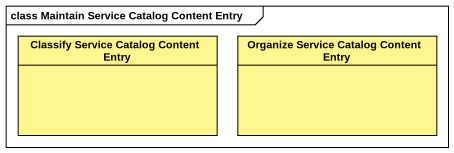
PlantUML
@startuml
mainframe class Maintain Service Catalog Content Entry
hide circle
hide empty members
class "Classify Service Catalog Content Entry" as Classify_Service_Catalog #FFF68F
class "Organize Service Catalog Content Entry" as Organize_Service_Catalog #FFF68F
@enduml
